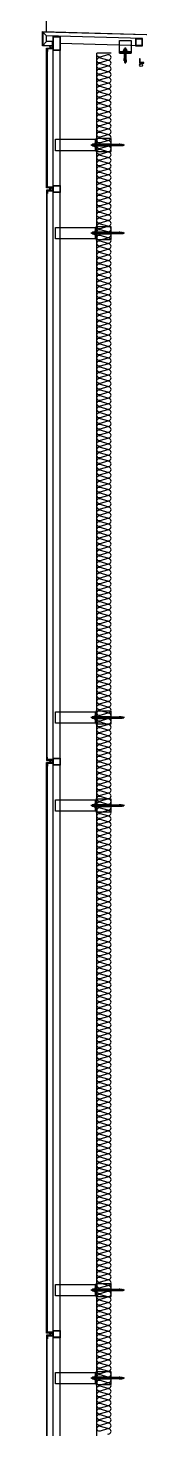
# Model space of a CAD drawing. Header units: millimetres. Extents: x 19868 to 801382, y -4805 to 85279.
# Drawn here: x 748008 to 748688, y 66516 to 76304 of the extents above; entities that cross this region are included whole.
import ezdxf

# ---------------------------------------------------------------- set-up
doc = ezdxf.new("R2010")
doc.units = ezdxf.units.MM
doc.header["$LTSCALE"] = 250
for name, color, linetype in [('A-ELE-8', 8, 'Continuous'), ('A-ETC-8', 8, 'Continuous'), ('A-FIN', 6, 'Continuous'), ('A-FIN-9', 7, 'Continuous'), ('ISL', 251, 'Continuous')]:
    doc.layers.add(name, color=color, linetype=linetype)

# ---------------------------------------------------------------- blocks, each defined once
blk = doc.blocks.new('A$C632c858f')
at = {"layer": 'A-ETC-8'}
blk.add_arc((-2.8, 0), 24, 341.82483, 18.17517, dxfattribs=at)
blk.add_ellipse((34, 0), major_axis=(7.59, 0), ratio=0.987937, dxfattribs=at)
blk = doc.blocks.new('A$Cae507117')
at = {"layer": 'A-ETC-8'}
for points in [[(-50, 0), (-50, -50), (0, -50), (0, 0)], [(-46.8, -3.2), (-46.8, -46.8), (-3.2, -46.8), (-3.2, -3.2)]]:
    blk.add_lwpolyline(points, close=True, dxfattribs=at)
blk = doc.blocks.new('너트 M12')
for p, q in [((-9, 0), (9, 0)), ((-9.5, -9), (-9.5, -0.5)), ((9, -9.5), (-9, -9.5)), ((0, -8.3), (0, -1.2)), ((9.5, -0.5), (9.5, -9))]:
    blk.add_line(p, q)
for centre, start, end in [((-9, -0.5), 90, 180), ((-9, -9), 180, 270), ((9, -0.5), 0, 90), ((9, -9), 270, 0)]:
    blk.add_arc(centre, 0.5, start, end)
at = {"extrusion": (0, 0, -1)}
for centre, major_axis, ratio, start_param, end_param in [((-4.8, -0.9), (-4.75, 0.31), 0.185359, -0.024388, 3.141593), ((4.8, -0.9), (4.75, 0.31), 0.185108, 3.141593, 6.30754), ((-4.8, -8.6), (4.75, 0.31), 0.187111, 0, 3.166211), ((4.8, -8.6), (-4.75, 0.31), 0.185991, 3.117121, 6.283185)]:
    blk.add_ellipse(centre, major_axis=major_axis, ratio=ratio, start_param=start_param, end_param=end_param, dxfattribs=at)
blk = doc.blocks.new('A$C5ebcaad0')
at = {"layer": 'A-ETC-8'}
for p, q in [((-449, -225), (-214, -225)), ((-439, -220.5), (-439, -229.5)), ((-437, -219), (-437.5, -219)), ((-437.5, -231), (-437, -231)), ((-426, -220.5), (-437, -219)), ((-437, -231), (-426, -229.5)), ((-431.6, -219.7), (-431.6, -221.5)), ((-431.6, -228.5), (-431.6, -230.2)), ((-431.1, -222.3), (-429.3, -223.5)), ((-431.1, -227.7), (-429.3, -226.5)), ((-415.6, -218.7), (-430.6, -218.7)), ((-430.6, -231.2), (-415.6, -231.2)), ((-421.1, -224), (-427.7, -224)), ((-421.1, -226), (-427.7, -226)), ((-426, -220.5), (-412, -220.5)), ((-426, -229.5), (-412, -229.5)), ((-420.6, -223.5), (-420.6, -223)), ((-420.6, -227), (-420.6, -226.5)), ((-416.6, -227), (-416.6, -223)), ((-415.6, -218.7), (-412.6, -218.7)), ((-415.6, -231.2), (-412.6, -231.2)), ((-412.6, -218.7), (-412.6, -231.2)), ((-412, -231), (-412, -219)), ((-409, -219), (-412, -219)), ((-412, -231), (-409, -231)), ((-409, -231), (-409, -219)), ((-355, -219), (-409, -219)), ((-409, -231), (-355, -231)), ((-355, -219), (-245.5, -219)), ((-245.5, -231), (-355, -231)), ((-234.2, -229.5), (-224, -229.5)), ((-234, -219), (-225.5, -219)), ((-234, -220.5), (-224, -220.5)), ((-234, -231), (-225.5, -231)), ((-225.5, -231), (-225.5, -219)), ((-224, -220.5), (-225.5, -219)), ((-224, -229.5), (-225.5, -231)), ((-224, -229.5), (-224, -220.5))]:
    blk.add_line(p, q, dxfattribs=at)
for points in [[(-255, -180.5), (-255, -269.5), (-355, -269.5), (-355, -180.5)], [(33.5, -185), (-251.5, -185), (-251.5, -265), (33.5, -265)], [(-251.5, -265), (-245.5, -265), (-245.5, -185), (-251.5, -185)], [(-245.5, -210), (-245.5, -240), (-243.5, -240), (-243.5, -210)]]:
    blk.add_lwpolyline(points, close=True, dxfattribs=at)
blk.add_lwpolyline([(-251.5, -177.5), (-251.5, -272.5, -0.414214), (-252.5, -273.5), (-255, -273.5), (-255, -176.5), (-252.5, -176.5, -0.414214)], format="xyb", close=True, dxfattribs=at)
for centre, radius, start, end in [((-437.5, -220.5), 1.5, 90, 180), ((-437.5, -229.5), 1.5, 180, 270), ((-430.6, -219.7), 1, 90, 180), ((-430.6, -221.5), 1, 180, 236.30993), ((-430.6, -228.5), 1, 123.69007, 180), ((-430.6, -230.2), 1, 180, 270), ((-427.7, -221), 3, 236.30993, 270), ((-427.7, -229), 3, 90, 123.69007), ((-421.1, -223.5), 0.5, 270, 0), ((-421.1, -226.5), 0.5, 0, 90), ((-418.6, -223), 2, 90, 180), ((-418.6, -227), 2, 180, 270), ((-418.6, -223), 2, 0, 90), ((-418.6, -227), 2, 270, 0)]:
    blk.add_arc(centre, radius, start, end, dxfattribs=at)
at = {"layer": 'A-ETC-8', "xscale": -1, "rotation": 90}
blk.add_blockref('너트 M12', (-243.5, -225), dxfattribs=at)
blk = doc.blocks.new('A$Cb620ea58')
at = {"layer": 'A-ELE-8'}
blk.add_line((-1594.3, -2290, 0), (-1594.2, 2660, 0), dxfattribs=at)
blk = doc.blocks.new('M12-STUD ANCHOR')
at = {"layer": 'A-ETC-8'}
for p, q in [((17.8, 33.7), (17.8, 40.7)), ((28.2, 30.2), (18, 31.2)), ((18, 28.2), (18, 31.2)), ((18, 31.2), (29.2, 31.2)), ((28.2, 27.2), (18, 28.2)), ((28.7, 42.2), (19.2, 42.2)), ((28.7, 32.2), (19.2, 32.2)), ((22.7, 48), (23.9, 49.2)), ((34.7, 48), (22.7, 48)), ((22.7, -20.8), (22.7, 48)), ((23.3, 33.7), (23.3, 40.7)), ((33.5, 49.2), (23.9, 49.2)), ((23.9, -20.8), (23.9, 49.2)), ((28.2, 27.2), (28.2, 30.2)), ((39.5, 28.2), (28.2, 28.2)), ((28.7, 54.2), (28.7, -55.8)), ((28.7, 42.2), (38.2, 42.2)), ((28.7, 32.2), (38.2, 32.2)), ((29.2, 29.2), (29.2, 32.2)), ((39.5, 31.2), (29.2, 32.2)), ((39.5, 28.2), (29.2, 29.2)), ((33.5, 49.2), (34.7, 48)), ((33.5, -20.8), (33.5, 49.2)), ((34.2, 33.7), (34.2, 40.7)), ((34.7, -20.8), (34.7, 48)), ((39.5, 28.2), (39.5, 31.2)), ((39.7, 33.7), (39.7, 40.7)), ((20.5, -38.8), (21.7, -20.8)), ((28.7, -38.8), (20.5, -38.8)), ((21.7, -20.8), (24.3, -20.8)), ((22.7, -18.4), (34.7, -18.4)), ((22.7, -38.8), (22.7, -48.4)), ((22.7, -41.2), (34.7, -41.2)), ((22.7, -42.4), (34.7, -42.4)), ((22.7, -48.4), (28.7, -48.4)), ((28.7, -50.8), (22.7, -48.4)), ((28.7, -20.8), (24.8, -20.8)), ((25.8, -32.3), (32, -26.1)), ((26.2, -32.6), (32.3, -26.5)), ((31.1, -35.9), (27.5, -35.9)), ((31.1, -36.4), (27.5, -36.4)), ((35.7, -20.8), (28.7, -20.8)), ((31.1, -38.8), (28.7, -38.8)), ((28.7, -50.8), (34.7, -48.4)), ((34.7, -48.4), (28.7, -48.4)), ((32.3, -38.8), (36.9, -38.8)), ((34.7, -38.8), (34.7, -48.4)), ((36.9, -38.8), (35.7, -20.8))]:
    blk.add_line(p, q, dxfattribs=at)
for centre, radius, start, end in [((19.2, 40.7), 1.47, 90, 180), ((19.2, 33.7), 1.47, 180, 270), ((21.8, 40.7), 1.47, 360, 90), ((21.8, 33.7), 1.47, 270, 360), ((24.7, 40.7), 1.47, 90, 180), ((24.7, 33.7), 1.47, 180, 270), ((32.8, 40.7), 1.47, 360, 90), ((32.8, 33.7), 1.47, 270, 360), ((35.7, 40.7), 1.47, 90, 180), ((35.7, 33.7), 1.47, 180, 270), ((38.2, 40.7), 1.47, 360, 90), ((38.2, 33.7), 1.47, 270, 360), ((27.7, -21.9), 3.6, 161.96222, 315), ((27.7, -21.9), 3.12, 159.06665, 315), ((27.5, -34), 2.4, 135, 270), ((27.5, -34), 1.92, 135, 270), ((31.1, -25.3), 1.68, 315, 135), ((31.1, -25.3), 1.2, 315, 135), ((31.1, -37.6), 1.68, 314.41531, 90), ((31.1, -37.6), 1.2, 270, 90)]:
    blk.add_arc(centre, radius, start, end, dxfattribs=at)
blk = doc.blocks.new('A$C7453124a')
at = {"layer": 'A-ETC-8'}
for points in [[(-40, 88.4), (40, 88.4), (40, 0), (-40, 0)], [(-40, 8), (-40, 0), (40, 0), (40, 8)], [(-20, 8), (20, 8), (20, 12), (-20, 12)]]:
    blk.add_lwpolyline(points, close=True, dxfattribs=at)
blk.add_blockref('M12-STUD ANCHOR', (-28.7, -16.2), dxfattribs=at)
blk = doc.blocks.new('A$C74a2a393')
at = {"layer": 'A-ETC-8'}
for points in [[(-50, -100), (-50, 0), (0, 0), (0, -100)], [(-46.8, -96.8), (-46.8, -3.2), (-3.2, -3.2), (-3.2, -96.8)]]:
    blk.add_lwpolyline(points, close=True, dxfattribs=at)
blk = doc.blocks.new('A$Cfc30cc22')
at = {"layer": 'A-ETC-8'}
for p, q in [((-650, 120.1), (-677, 147)), ((20, 100.9), (-650, 120.1)), ((-650, 80), (-650, 120.1)), ((-677, 53), (-650, 80)), ((-608, 80), (-650, 80)), ((-608, 53), (-608, 80)), ((18.5, 50.9), (-555, 67.8))]:
    blk.add_line(p, q, dxfattribs=at)
blk.add_lwpolyline([(-642, 31), (-607, 31), (-607, 42), (-605, 42), (-605, 29), (-640.3, 29, -0.226541), (-644, 25.3), (-644, 10.6), (-646, 10.6), (-646, 27, 0.414214)], format="xyb", close=True, dxfattribs=at)
blk.add_lwpolyline([(0, -70), (30, -70), (30, -67), (3, -67), (3, -40), (0, -40)], close=True, dxfattribs=at)
blk.add_ellipse((10, -83.5), major_axis=(0, 10), ratio=0.999542, dxfattribs=at)
at = {"layer": 'A-FIN-9'}
for p, q in [((-680, 50), (-680, 150)), ((-680, 150), (50, 130)), ((47, 127), (-677, 147)), ((-677, 147), (-677, 53)), ((-608, 50), (-680, 50)), ((-677, 53), (-605, 53)), ((-608, 43), (-608, 50)), ((-605, 43), (-608, 43)), ((-605, 53), (-605, 43))]:
    blk.add_line(p, q, dxfattribs=at)
at = {"layer": 'A-ETC-8'}
for name, p in [('A$C74a2a393', (-555, 117.8)), ('A$Cae507117', (20, 100.9)), ('A$C7453124a', (-100, 0))]:
    blk.add_blockref(name, p, dxfattribs=at)
at = {"layer": 'A-ETC-8', "xscale": -1, "rotation": 180}
blk.add_blockref('A$C632c858f', (-650, 42.5), dxfattribs=at)

msp = doc.modelspace()

# ---------------------------------------------------------------- linework, layer by layer
at = {"layer": 'A-ETC-8'}
for p, q in [((748083.2, 51538.9, 0), (748083.2, 76146.7)), ((748133.2, 51538.9, 0), (748133.2, 76146.7))]:
    msp.add_line(p, q, dxfattribs=at)
for points in [[(748046.2, 75190.4), (748081.2, 75190.4), (748081.2, 75179.4), (748083.2, 75179.4), (748083.2, 75192.4), (748047.9, 75192.4, 0.226541), (748044.2, 75196.1), (748044.2, 75210.8), (748042.2, 75210.8), (748042.2, 75194.4, -0.414214)], [(748046.2, 75190.4), (748081.2, 75190.4), (748081.2, 75179.4), (748083.2, 75179.4), (748083.2, 75192.4), (748047.9, 75192.4, 0.226541), (748044.2, 75196.1), (748044.2, 75210.8), (748042.2, 75210.8), (748042.2, 75194.4, -0.414214)], [(748046.2, 75167.4), (748081.2, 75167.4), (748081.2, 75178.4), (748083.2, 75178.4), (748083.2, 75165.4), (748047.9, 75165.4, -0.226541), (748044.2, 75161.8), (748044.2, 75147.1), (748042.2, 75147.1), (748042.2, 75163.4, 0.414214)], [(748046.2, 75167.4), (748081.2, 75167.4), (748081.2, 75178.4), (748083.2, 75178.4), (748083.2, 75165.4), (748047.9, 75165.4, -0.226541), (748044.2, 75161.8), (748044.2, 75147.1), (748042.2, 75147.1), (748042.2, 75163.4, 0.414214)], [(748046.2, 71190.4), (748081.2, 71190.4), (748081.2, 71179.4), (748083.2, 71179.4), (748083.2, 71192.4), (748047.9, 71192.4, 0.226541), (748044.2, 71196.1), (748044.2, 71210.8), (748042.2, 71210.8), (748042.2, 71194.4, -0.414214)], [(748046.2, 71167.4), (748081.2, 71167.4), (748081.2, 71178.4), (748083.2, 71178.4), (748083.2, 71165.4), (748047.9, 71165.4, -0.226541), (748044.2, 71161.8), (748044.2, 71147.1), (748042.2, 71147.1), (748042.2, 71163.4, 0.414214)], [(748046.2, 67190.4), (748081.2, 67190.4), (748081.2, 67179.4), (748083.2, 67179.4), (748083.2, 67192.4), (748047.9, 67192.4, 0.226541), (748044.2, 67196.1), (748044.2, 67210.8), (748042.2, 67210.8), (748042.2, 67194.4, -0.414214)], [(748046.2, 67167.4), (748081.2, 67167.4), (748081.2, 67178.4), (748083.2, 67178.4), (748083.2, 67165.4), (748047.9, 67165.4, -0.226541), (748044.2, 67161.8), (748044.2, 67147.1), (748042.2, 67147.1), (748042.2, 67163.4, 0.414214)]]:
    msp.add_lwpolyline(points, format="xyb", close=True, dxfattribs=at)
at = {"layer": 'A-FIN'}
for points in [[(748079.2, 75190.4), (748079.2, 75186.4), (748038.2, 75186.4), (748038.2, 76163.6), (748081.2, 76163.6), (748081.2, 76159.6), (748042.2, 76159.6), (748042.2, 75190.4), (748079.2, 75190.4)], [(748079.2, 75167.4), (748079.2, 75171.4), (748038.2, 75171.4), (748038.2, 71186.4), (748079.2, 71186.4), (748079.2, 71190.4), (748042.2, 71190.4), (748042.2, 75167.4), (748079.2, 75167.4)], [(748079.2, 67190.4), (748079.2, 67186.4), (748038.2, 67186.4), (748038.2, 71171.4), (748079.2, 71171.4), (748079.2, 71167.4), (748042.2, 71167.4), (748042.2, 67190.4), (748079.2, 67190.4)], [(748079.2, 67167.4), (748079.2, 67171.4), (748038.2, 67171.4), (748038.2, 63686.4), (748079.2, 63686.4), (748079.2, 63690.4), (748042.2, 63690.4), (748042.2, 67167.4), (748079.2, 67167.4)]]:
    msp.add_lwpolyline(points, close=True, dxfattribs=at)
at = {"layer": 'ISL'}
for p in [(748488.2, 76128.9), (748388.2, 51518.9, 0)]:
    msp.add_line(p, (748388.2, 76128.9), dxfattribs=at)
at = {"layer": 'ISL', "elevation": 0}
msp.add_lwpolyline([(748464, 66481.3, 1.372593), (748464, 66516.6), (748412.4, 66501.3, -0.509267), (748388.2, 66519, -0.509267), (748412.4, 66536.6), (748464, 66521.3, 1.372593), (748464, 66556.6), (748412.4, 66541.3, -0.509267), (748388.2, 66559, -0.509267), (748412.4, 66576.6), (748464, 66561.3, 1.372593), (748464, 66596.6), (748412.4, 66581.3, -0.509267), (748388.2, 66599, -0.509267), (748412.4, 66616.6), (748464, 66601.3, 1.372593), (748464, 66636.6), (748412.4, 66621.3, -0.509267), (748388.2, 66639, -0.509267), (748412.4, 66656.6), (748464, 66641.3, 1.372593), (748464, 66676.6), (748412.4, 66661.3, -0.509267), (748388.2, 66679, -0.509267), (748412.4, 66696.6), (748464, 66681.3, 1.372593), (748464, 66716.6), (748412.4, 66701.3, -0.509267), (748388.2, 66719, -0.509267), (748412.4, 66736.6), (748464, 66721.3, 1.372593), (748464, 66756.6), (748412.4, 66741.3, -0.509267), (748388.2, 66759, -0.509267), (748412.4, 66776.6), (748464, 66761.3, 1.372593), (748464, 66796.6), (748412.4, 66781.3, -0.509267), (748388.2, 66799, -0.509267), (748412.4, 66816.6), (748464, 66801.3, 1.372593), (748464, 66836.6), (748412.4, 66821.3, -0.509267), (748388.2, 66839, -0.509267), (748412.4, 66856.6), (748464, 66841.3, 1.372593), (748464, 66876.6), (748412.4, 66861.3, -0.509267), (748388.2, 66879, -0.509267), (748412.4, 66896.6), (748464, 66881.3, 1.372593), (748464, 66916.6), (748412.4, 66901.3, -0.509267), (748388.2, 66919, -0.509267), (748412.4, 66936.6), (748464, 66921.3, 1.372593), (748464, 66956.6), (748412.4, 66941.3, -0.509267), (748388.2, 66959, -0.509267), (748412.4, 66976.6), (748464, 66961.3, 1.372593), (748464, 66996.6), (748412.4, 66981.3, -0.509267), (748388.2, 66999, -0.509267), (748412.4, 67016.6), (748464, 67001.3, 1.372593), (748464, 67036.6), (748412.4, 67021.3, -0.509267), (748388.2, 67039, -0.509267), (748412.4, 67056.6), (748464, 67041.3, 1.372593), (748464, 67076.6), (748412.4, 67061.3, -0.509267), (748388.2, 67079, -0.509267), (748412.4, 67096.6), (748464, 67081.3, 1.372593), (748464, 67116.6), (748412.4, 67101.3, -0.509267), (748388.2, 67119, -0.509267), (748412.4, 67136.6), (748464, 67121.3, 1.372593), (748464, 67156.6), (748412.4, 67141.3, -0.509267), (748388.2, 67159, -0.509267), (748412.4, 67176.6), (748464, 67161.3, 1.372593), (748464, 67196.6), (748412.4, 67181.3, -0.509267), (748388.2, 67199, -0.509267), (748412.4, 67216.6), (748464, 67201.3, 1.372593), (748464, 67236.6), (748412.4, 67221.3, -0.509267), (748388.2, 67239, -0.509267), (748412.4, 67256.6), (748464, 67241.3, 1.372593), (748464, 67276.6), (748412.4, 67261.3, -0.509267), (748388.2, 67279, -0.509267), (748412.4, 67296.6), (748464, 67281.3, 1.372593), (748464, 67316.6), (748412.4, 67301.3, -0.509267), (748388.2, 67319, -0.509267), (748412.4, 67336.6), (748464, 67321.3, 1.372593), (748464, 67356.6), (748412.4, 67341.3, -0.509267), (748388.2, 67359, -0.509267), (748412.4, 67376.6), (748464, 67361.3, 1.372593), (748464, 67396.6), (748412.4, 67381.3, -0.509267), (748388.2, 67399, -0.509267), (748412.4, 67416.6), (748464, 67401.3, 1.372593), (748464, 67436.6), (748412.4, 67421.3, -0.509267), (748388.2, 67439, -0.509267), (748412.4, 67456.6), (748464, 67441.3, 1.372593), (748464, 67476.6), (748412.4, 67461.3, -0.509267), (748388.2, 67479, -0.509267), (748412.4, 67496.6), (748464, 67481.3, 1.372593), (748464, 67516.6), (748412.4, 67501.3, -0.509267), (748388.2, 67519, -0.509267), (748412.4, 67536.6), (748464, 67521.3, 1.372593), (748464, 67556.6), (748412.4, 67541.3, -0.509267), (748388.2, 67559, -0.509267), (748412.4, 67576.6), (748464, 67561.3, 1.372593), (748464, 67596.6), (748412.4, 67581.3, -0.509267), (748388.2, 67599, -0.509267), (748412.4, 67616.6), (748464, 67601.3, 1.372593), (748464, 67636.6), (748412.4, 67621.3, -0.509267), (748388.2, 67639, -0.509267), (748412.4, 67656.6), (748464, 67641.3, 1.372593), (748464, 67676.6), (748412.4, 67661.3, -0.509267), (748388.2, 67679, -0.509267), (748412.4, 67696.6), (748464, 67681.3, 1.372593), (748464, 67716.6), (748412.4, 67701.3, -0.509267), (748388.2, 67719, -0.509267), (748412.4, 67736.6), (748464, 67721.3, 1.372593), (748464, 67756.6), (748412.4, 67741.3, -0.509267), (748388.2, 67759, -0.509267), (748412.4, 67776.6), (748464, 67761.3, 1.372593), (748464, 67796.6), (748412.4, 67781.3, -0.509267), (748388.2, 67799, -0.509267), (748412.4, 67816.6), (748464, 67801.3, 1.372593), (748464, 67836.6), (748412.4, 67821.3, -0.509267), (748388.2, 67839, -0.509267), (748412.4, 67856.6), (748464, 67841.3, 1.372593), (748464, 67876.6), (748412.4, 67861.3, -0.509267), (748388.2, 67879, -0.509267), (748412.4, 67896.6), (748464, 67881.3, 1.372593), (748464, 67916.6), (748412.4, 67901.3, -0.509267), (748388.2, 67919, -0.509267), (748412.4, 67936.6), (748464, 67921.3, 1.372593), (748464, 67956.6), (748412.4, 67941.3, -0.509267), (748388.2, 67959, -0.509267), (748412.4, 67976.6), (748464, 67961.3, 1.372593), (748464, 67996.6), (748412.4, 67981.3, -0.509267), (748388.2, 67999, -0.509267), (748412.4, 68016.6), (748464, 68001.3, 1.372593), (748464, 68036.6), (748412.4, 68021.3, -0.509267), (748388.2, 68039, -0.509267), (748412.4, 68056.6), (748464, 68041.3, 1.372593), (748464, 68076.6), (748412.4, 68061.3, -0.509267), (748388.2, 68079, -0.509267), (748412.4, 68096.6), (748464, 68081.3, 1.372593), (748464, 68116.6), (748412.4, 68101.3, -0.509267), (748388.2, 68119, -0.509267), (748412.4, 68136.6), (748464, 68121.3, 1.372593), (748464, 68156.6), (748412.4, 68141.3, -0.509267), (748388.2, 68159, -0.509267), (748412.4, 68176.6), (748464, 68161.3, 1.372593), (748464, 68196.6), (748412.4, 68181.3, -0.509267), (748388.2, 68199, -0.509267), (748412.4, 68216.6), (748464, 68201.3, 1.372593), (748464, 68236.6), (748412.4, 68221.3, -0.509267), (748388.2, 68239, -0.509267), (748412.4, 68256.6), (748464, 68241.3, 1.372593), (748464, 68276.6), (748412.4, 68261.3, -0.509267), (748388.2, 68279, -0.509267), (748412.4, 68296.6), (748464, 68281.3, 1.372593), (748464, 68316.6), (748412.4, 68301.3, -0.509267), (748388.2, 68319, -0.509267), (748412.4, 68336.6), (748464, 68321.3, 1.372593), (748464, 68356.6), (748412.4, 68341.3, -0.509267), (748388.2, 68359, -0.509267), (748412.4, 68376.6), (748464, 68361.3, 1.372593), (748464, 68396.6), (748412.4, 68381.3, -0.509267), (748388.2, 68399, -0.509267), (748412.4, 68416.6), (748464, 68401.3, 1.372593), (748464, 68436.6), (748412.4, 68421.3, -0.509267), (748388.2, 68439, -0.509267), (748412.4, 68456.6), (748464, 68441.3, 1.372593), (748464, 68476.6), (748412.4, 68461.3, -0.509267), (748388.2, 68479, -0.509267), (748412.4, 68496.6), (748464, 68481.3, 1.372593), (748464, 68516.6), (748412.4, 68501.3, -0.509267), (748388.2, 68519, -0.509267), (748412.4, 68536.6), (748464, 68521.3, 1.372593), (748464, 68556.6), (748412.4, 68541.3, -0.509267), (748388.2, 68559, -0.509267), (748412.4, 68576.6), (748464, 68561.3, 1.372593), (748464, 68596.6), (748412.4, 68581.3, -0.509267), (748388.2, 68599, -0.509267), (748412.4, 68616.6), (748464, 68601.3, 1.372593), (748464, 68636.6), (748412.4, 68621.3, -0.509267), (748388.2, 68639, -0.509267), (748412.4, 68656.6), (748464, 68641.3, 1.372593), (748464, 68676.6), (748412.4, 68661.3, -0.509267), (748388.2, 68679, -0.509267), (748412.4, 68696.6), (748464, 68681.3, 1.372593), (748464, 68716.6), (748412.4, 68701.3, -0.509267), (748388.2, 68719, -0.509267), (748412.4, 68736.6), (748464, 68721.3, 1.372593), (748464, 68756.6), (748412.4, 68741.3, -0.509267), (748388.2, 68759, -0.509267), (748412.4, 68776.6), (748464, 68761.3, 1.372593), (748464, 68796.6), (748412.4, 68781.3, -0.509267), (748388.2, 68799, -0.509267), (748412.4, 68816.6), (748464, 68801.3, 1.372593), (748464, 68836.6), (748412.4, 68821.3, -0.509267), (748388.2, 68839, -0.509267), (748412.4, 68856.6), (748464, 68841.3, 1.372593), (748464, 68876.6), (748412.4, 68861.3, -0.509267), (748388.2, 68879, -0.509267), (748412.4, 68896.6), (748464, 68881.3, 1.372593), (748464, 68916.6), (748412.4, 68901.3, -0.509267), (748388.2, 68919, -0.509267), (748412.4, 68936.6), (748464, 68921.3, 1.372593), (748464, 68956.6), (748412.4, 68941.3, -0.509267), (748388.2, 68959, -0.509267), (748412.4, 68976.6), (748464, 68961.3, 1.372593), (748464, 68996.6), (748412.4, 68981.3, -0.509267), (748388.2, 68999, -0.509267), (748412.4, 69016.6), (748464, 69001.3, 1.372593), (748464, 69036.6), (748412.4, 69021.3, -0.509267), (748388.2, 69039, -0.509267), (748412.4, 69056.6), (748464, 69041.3, 1.372593), (748464, 69076.6), (748412.4, 69061.3, -0.509267), (748388.2, 69079, -0.509267), (748412.4, 69096.6), (748464, 69081.3, 1.372593), (748464, 69116.6), (748412.4, 69101.3, -0.509267), (748388.2, 69119, -0.509267), (748412.4, 69136.6), (748464, 69121.3, 1.372593), (748464, 69156.6), (748412.4, 69141.3, -0.509267), (748388.2, 69159, -0.509267), (748412.4, 69176.6), (748464, 69161.3, 1.372593), (748464, 69196.6), (748412.4, 69181.3, -0.509267), (748388.2, 69199, -0.509267), (748412.4, 69216.6), (748464, 69201.3, 1.372593), (748464, 69236.6), (748412.4, 69221.3, -0.509267), (748388.2, 69239, -0.509267), (748412.4, 69256.6), (748464, 69241.3, 1.372593), (748464, 69276.6), (748412.4, 69261.3, -0.509267), (748388.2, 69279, -0.509267), (748412.4, 69296.6), (748464, 69281.3, 1.372593), (748464, 69316.6), (748412.4, 69301.3, -0.509267), (748388.2, 69319, -0.509267), (748412.4, 69336.6), (748464, 69321.3, 1.372593), (748464, 69356.6), (748412.4, 69341.3, -0.509267), (748388.2, 69359, -0.509267), (748412.4, 69376.6), (748464, 69361.3, 1.372593), (748464, 69396.6), (748412.4, 69381.3, -0.509267), (748388.2, 69399, -0.509267), (748412.4, 69416.6), (748464, 69401.3, 1.372593), (748464, 69436.6), (748412.4, 69421.3, -0.509267), (748388.2, 69439, -0.509267), (748412.4, 69456.6), (748464, 69441.3, 1.372593), (748464, 69476.6), (748412.4, 69461.3, -0.509267), (748388.2, 69479, -0.509267), (748412.4, 69496.6), (748464, 69481.3, 1.372593), (748464, 69516.6), (748412.4, 69501.3, -0.509267), (748388.2, 69519, -0.509267), (748412.4, 69536.6), (748464, 69521.3, 1.372593), (748464, 69556.6), (748412.4, 69541.3, -0.509267), (748388.2, 69559, -0.509267), (748412.4, 69576.6), (748464, 69561.3, 1.372593), (748464, 69596.6), (748412.4, 69581.3, -0.509267), (748388.2, 69599, -0.509267), (748412.4, 69616.6), (748464, 69601.3, 1.372593), (748464, 69636.6), (748412.4, 69621.3, -0.509267), (748388.2, 69639, -0.509267), (748412.4, 69656.6), (748464, 69641.3, 1.372593), (748464, 69676.6), (748412.4, 69661.3, -0.509267), (748388.2, 69679, -0.509267), (748412.4, 69696.6), (748464, 69681.3, 1.372593), (748464, 69716.6), (748412.4, 69701.3, -0.509267), (748388.2, 69719, -0.509267), (748412.4, 69736.6), (748464, 69721.3, 1.372593), (748464, 69756.6), (748412.4, 69741.3, -0.509267), (748388.2, 69759, -0.509267), (748412.4, 69776.6), (748464, 69761.3, 1.372593), (748464, 69796.6), (748412.4, 69781.3, -0.509267), (748388.2, 69799, -0.509267), (748412.4, 69816.6), (748464, 69801.3, 1.372593), (748464, 69836.6), (748412.4, 69821.3, -0.509267), (748388.2, 69839, -0.509267), (748412.4, 69856.6), (748464, 69841.3, 1.372593), (748464, 69876.6), (748412.4, 69861.3, -0.509267), (748388.2, 69879, -0.509267), (748412.4, 69896.6), (748464, 69881.3, 1.372593), (748464, 69916.6), (748412.4, 69901.3, -0.509267), (748388.2, 69919, -0.509267), (748412.4, 69936.6), (748464, 69921.3, 1.372593), (748464, 69956.6), (748412.4, 69941.3, -0.509267), (748388.2, 69959, -0.509267), (748412.4, 69976.6), (748464, 69961.3, 1.372593), (748464, 69996.6), (748412.4, 69981.3, -0.509267), (748388.2, 69999, -0.509267), (748412.4, 70016.6), (748464, 70001.3, 1.372593), (748464, 70036.6), (748412.4, 70021.3, -0.509267), (748388.2, 70039, -0.509267), (748412.4, 70056.6), (748464, 70041.3, 1.372593), (748464, 70076.6), (748412.4, 70061.3, -0.509267), (748388.2, 70079, -0.509267), (748412.4, 70096.6), (748464, 70081.3, 1.372593), (748464, 70116.6), (748412.4, 70101.3, -0.509267), (748388.2, 70119, -0.509267), (748412.4, 70136.6), (748464, 70121.3, 1.372593), (748464, 70156.6), (748412.4, 70141.3, -0.509267), (748388.2, 70159, -0.509267), (748412.4, 70176.6), (748464, 70161.3, 1.372593), (748464, 70196.6), (748412.4, 70181.3, -0.509267), (748388.2, 70199, -0.509267), (748412.4, 70216.6), (748464, 70201.3, 1.372593), (748464, 70236.6), (748412.4, 70221.3, -0.509267), (748388.2, 70239, -0.509267), (748412.4, 70256.6), (748464, 70241.3, 1.372593), (748464, 70276.6), (748412.4, 70261.3, -0.509267), (748388.2, 70279, -0.509267), (748412.4, 70296.6), (748464, 70281.3, 1.372593), (748464, 70316.6), (748412.4, 70301.3, -0.509267), (748388.2, 70319, -0.509267), (748412.4, 70336.6), (748464, 70321.3, 1.372593), (748464, 70356.6), (748412.4, 70341.3, -0.509267), (748388.2, 70359, -0.509267), (748412.4, 70376.6), (748464, 70361.3, 1.372593), (748464, 70396.6), (748412.4, 70381.3, -0.509267), (748388.2, 70399, -0.509267), (748412.4, 70416.6), (748464, 70401.3, 1.372593), (748464, 70436.6), (748412.4, 70421.3, -0.509267), (748388.2, 70439, -0.509267), (748412.4, 70456.6), (748464, 70441.3, 1.372593), (748464, 70476.6), (748412.4, 70461.3, -0.509267), (748388.2, 70479, -0.509267), (748412.4, 70496.6), (748464, 70481.3, 1.372593), (748464, 70516.6), (748412.4, 70501.3, -0.509267), (748388.2, 70519, -0.509267), (748412.4, 70536.6), (748464, 70521.3, 1.372593), (748464, 70556.6), (748412.4, 70541.3, -0.509267), (748388.2, 70559, -0.509267), (748412.4, 70576.6), (748464, 70561.3, 1.372593), (748464, 70596.6), (748412.4, 70581.3, -0.509267), (748388.2, 70599, -0.509267), (748412.4, 70616.6), (748464, 70601.3, 1.372593), (748464, 70636.6), (748412.4, 70621.3, -0.509267), (748388.2, 70639, -0.509267), (748412.4, 70656.6), (748464, 70641.3, 1.372593), (748464, 70676.6), (748412.4, 70661.3, -0.509267), (748388.2, 70679, -0.509267), (748412.4, 70696.6), (748464, 70681.3, 1.372593), (748464, 70716.6), (748412.4, 70701.3, -0.509267), (748388.2, 70719, -0.509267), (748412.4, 70736.6), (748464, 70721.3, 1.372593), (748464, 70756.6), (748412.4, 70741.3, -0.509267), (748388.2, 70759, -0.509267), (748412.4, 70776.6), (748464, 70761.3, 1.372593), (748464, 70796.6), (748412.4, 70781.3, -0.509267), (748388.2, 70799, -0.509267), (748412.4, 70816.6), (748464, 70801.3, 1.372593), (748464, 70836.6), (748412.4, 70821.3, -0.509267), (748388.2, 70839, -0.509267), (748412.4, 70856.6), (748464, 70841.3, 1.372593), (748464, 70876.6), (748412.4, 70861.3, -0.509267), (748388.2, 70879, -0.509267), (748412.4, 70896.6), (748464, 70881.3, 1.372593), (748464, 70916.6), (748412.4, 70901.3, -0.509267), (748388.2, 70919, -0.509267), (748412.4, 70936.6), (748464, 70921.3, 1.372593), (748464, 70956.6), (748412.4, 70941.3, -0.509267), (748388.2, 70959, -0.509267), (748412.4, 70976.6), (748464, 70961.3, 1.372593), (748464, 70996.6), (748412.4, 70981.3, -0.509267), (748388.2, 70999, -0.509267), (748412.4, 71016.6), (748464, 71001.3, 1.372593), (748464, 71036.6), (748412.4, 71021.3, -0.509267), (748388.2, 71039, -0.509267), (748412.4, 71056.6), (748464, 71041.3, 1.372593), (748464, 71076.6), (748412.4, 71061.3, -0.509267), (748388.2, 71079, -0.509267), (748412.4, 71096.6), (748464, 71081.3, 1.372593), (748464, 71116.6), (748412.4, 71101.3, -0.509267), (748388.2, 71119, -0.509267), (748412.4, 71136.6), (748464, 71121.3, 1.372593), (748464, 71156.6), (748412.4, 71141.3, -0.509267), (748388.2, 71159, -0.509267), (748412.4, 71176.6), (748464, 71161.3, 1.372593), (748464, 71196.6), (748412.4, 71181.3, -0.509267), (748388.2, 71199, -0.509267), (748412.4, 71216.6), (748464, 71201.3, 1.372593), (748464, 71236.6), (748412.4, 71221.3, -0.509267), (748388.2, 71239, -0.509267), (748412.4, 71256.6), (748464, 71241.3, 1.372593), (748464, 71276.6), (748412.4, 71261.3, -0.509267), (748388.2, 71279, -0.509267), (748412.4, 71296.6), (748464, 71281.3, 1.372593), (748464, 71316.6), (748412.4, 71301.3, -0.509267), (748388.2, 71319, -0.509267), (748412.4, 71336.6), (748464, 71321.3, 1.372593), (748464, 71356.6), (748412.4, 71341.3, -0.509267), (748388.2, 71359, -0.509267), (748412.4, 71376.6), (748464, 71361.3, 1.372593), (748464, 71396.6), (748412.4, 71381.3, -0.509267), (748388.2, 71399, -0.509267), (748412.4, 71416.6), (748464, 71401.3, 1.372593), (748464, 71436.6), (748412.4, 71421.3, -0.509267), (748388.2, 71439, -0.509267), (748412.4, 71456.6), (748464, 71441.3, 1.372593), (748464, 71476.6), (748412.4, 71461.3, -0.509267), (748388.2, 71479, -0.509267), (748412.4, 71496.6), (748464, 71481.3, 1.372593), (748464, 71516.6), (748412.4, 71501.3, -0.509267), (748388.2, 71519, -0.509267), (748412.4, 71536.6), (748464, 71521.3, 1.372593), (748464, 71556.6), (748412.4, 71541.3, -0.509267), (748388.2, 71559, -0.509267), (748412.4, 71576.6), (748464, 71561.3, 1.372593), (748464, 71596.6), (748412.4, 71581.3, -0.509267), (748388.2, 71599, -0.509267), (748412.4, 71616.6), (748464, 71601.3, 1.372593), (748464, 71636.6), (748412.4, 71621.3, -0.509267), (748388.2, 71639, -0.509267), (748412.4, 71656.6), (748464, 71641.3, 1.372593), (748464, 71676.6), (748412.4, 71661.3, -0.509267), (748388.2, 71679, -0.509267), (748412.4, 71696.6), (748464, 71681.3, 1.372593), (748464, 71716.6), (748412.4, 71701.3, -0.509267), (748388.2, 71719, -0.509267), (748412.4, 71736.6), (748464, 71721.3, 1.372593), (748464, 71756.6), (748412.4, 71741.3, -0.509267), (748388.2, 71759, -0.509267), (748412.4, 71776.6), (748464, 71761.3, 1.372593), (748464, 71796.6), (748412.4, 71781.3, -0.509267), (748388.2, 71799, -0.509267), (748412.4, 71816.6), (748464, 71801.3, 1.372593), (748464, 71836.6), (748412.4, 71821.3, -0.509267), (748388.2, 71839, -0.509267), (748412.4, 71856.6), (748464, 71841.3, 1.372593), (748464, 71876.6), (748412.4, 71861.3, -0.509267), (748388.2, 71879, -0.509267), (748412.4, 71896.6), (748464, 71881.3, 1.372593), (748464, 71916.6), (748412.4, 71901.3, -0.509267), (748388.2, 71919, -0.509267), (748412.4, 71936.6), (748464, 71921.3, 1.372593), (748464, 71956.6), (748412.4, 71941.3, -0.509267), (748388.2, 71959, -0.509267), (748412.4, 71976.6), (748464, 71961.3, 1.372593), (748464, 71996.6), (748412.4, 71981.3, -0.509267), (748388.2, 71999, -0.509267), (748412.4, 72016.6), (748464, 72001.3, 1.372593), (748464, 72036.6), (748412.4, 72021.3, -0.509267), (748388.2, 72039, -0.509267), (748412.4, 72056.6), (748464, 72041.3, 1.372593), (748464, 72076.6), (748412.4, 72061.3, -0.509267), (748388.2, 72079, -0.509267), (748412.4, 72096.6), (748464, 72081.3, 1.372593), (748464, 72116.6), (748412.4, 72101.3, -0.509267), (748388.2, 72119, -0.509267), (748412.4, 72136.6), (748464, 72121.3, 1.372593), (748464, 72156.6), (748412.4, 72141.3, -0.509267), (748388.2, 72159, -0.509267), (748412.4, 72176.6), (748464, 72161.3, 1.372593), (748464, 72196.6), (748412.4, 72181.3, -0.509267), (748388.2, 72199, -0.509267), (748412.4, 72216.6), (748464, 72201.3, 1.372593), (748464, 72236.6), (748412.4, 72221.3, -0.509267), (748388.2, 72239, -0.509267), (748412.4, 72256.6), (748464, 72241.3, 1.372593), (748464, 72276.6), (748412.4, 72261.3, -0.509267), (748388.2, 72279, -0.509267), (748412.4, 72296.6), (748464, 72281.3, 1.372593), (748464, 72316.6), (748412.4, 72301.3, -0.509267), (748388.2, 72319, -0.509267), (748412.4, 72336.6), (748464, 72321.3, 1.372593), (748464, 72356.6), (748412.4, 72341.3, -0.509267), (748388.2, 72359, -0.509267), (748412.4, 72376.6), (748464, 72361.3, 1.372593), (748464, 72396.6), (748412.4, 72381.3, -0.509267), (748388.2, 72399, -0.509267), (748412.4, 72416.6), (748464, 72401.3, 1.372593), (748464, 72436.6), (748412.4, 72421.3, -0.509267), (748388.2, 72439, -0.509267), (748412.4, 72456.6), (748464, 72441.3, 1.372593), (748464, 72476.6), (748412.4, 72461.3, -0.509267), (748388.2, 72479, -0.509267), (748412.4, 72496.6), (748464, 72481.3, 1.372593), (748464, 72516.6), (748412.4, 72501.3, -0.509267), (748388.2, 72519, -0.509267), (748412.4, 72536.6), (748464, 72521.3, 1.372593), (748464, 72556.6), (748412.4, 72541.3, -0.509267), (748388.2, 72559, -0.509267), (748412.4, 72576.6), (748464, 72561.3, 1.372593), (748464, 72596.6), (748412.4, 72581.3, -0.509267), (748388.2, 72599, -0.509267), (748412.4, 72616.6), (748464, 72601.3, 1.372593), (748464, 72636.6), (748412.4, 72621.3, -0.509267), (748388.2, 72639, -0.509267), (748412.4, 72656.6), (748464, 72641.3, 1.372593), (748464, 72676.6), (748412.4, 72661.3, -0.509267), (748388.2, 72679, -0.509267), (748412.4, 72696.6), (748464, 72681.3, 1.372593), (748464, 72716.6), (748412.4, 72701.3, -0.509267), (748388.2, 72719, -0.509267), (748412.4, 72736.6), (748464, 72721.3, 1.372593), (748464, 72756.6), (748412.4, 72741.3, -0.509267), (748388.2, 72759, -0.509267), (748412.4, 72776.6), (748464, 72761.3, 1.372593), (748464, 72796.6), (748412.4, 72781.3, -0.509267), (748388.2, 72799, -0.509267), (748412.4, 72816.6), (748464, 72801.3, 1.372593), (748464, 72836.6), (748412.4, 72821.3, -0.509267), (748388.2, 72839, -0.509267), (748412.4, 72856.6), (748464, 72841.3, 1.372593), (748464, 72876.6), (748412.4, 72861.3, -0.509267), (748388.2, 72879, -0.509267), (748412.4, 72896.6), (748464, 72881.3, 1.372593), (748464, 72916.6), (748412.4, 72901.3, -0.509267), (748388.2, 72919, -0.509267), (748412.4, 72936.6), (748464, 72921.3, 1.372593), (748464, 72956.6), (748412.4, 72941.3, -0.509267), (748388.2, 72959, -0.509267), (748412.4, 72976.6), (748464, 72961.3, 1.372593), (748464, 72996.6), (748412.4, 72981.3, -0.509267), (748388.2, 72999, -0.509267), (748412.4, 73016.6), (748464, 73001.3, 1.372593), (748464, 73036.6), (748412.4, 73021.3, -0.509267), (748388.2, 73039, -0.509267), (748412.4, 73056.6), (748464, 73041.3, 1.372593), (748464, 73076.6), (748412.4, 73061.3, -0.509267), (748388.2, 73079, -0.509267), (748412.4, 73096.6), (748464, 73081.3, 1.372593), (748464, 73116.6), (748412.4, 73101.3, -0.509267), (748388.2, 73119, -0.509267), (748412.4, 73136.6), (748464, 73121.3, 1.372593), (748464, 73156.6), (748412.4, 73141.3, -0.509267), (748388.2, 73159, -0.509267), (748412.4, 73176.6), (748464, 73161.3, 1.372593), (748464, 73196.6), (748412.4, 73181.3, -0.509267), (748388.2, 73199, -0.509267), (748412.4, 73216.6), (748464, 73201.3, 1.372593), (748464, 73236.6), (748412.4, 73221.3, -0.509267), (748388.2, 73239, -0.509267), (748412.4, 73256.6), (748464, 73241.3, 1.372593), (748464, 73276.6), (748412.4, 73261.3, -0.509267), (748388.2, 73279, -0.509267), (748412.4, 73296.6), (748464, 73281.3, 1.372593), (748464, 73316.6), (748412.4, 73301.3, -0.509267), (748388.2, 73319, -0.509267), (748412.4, 73336.6), (748464, 73321.3, 1.372593), (748464, 73356.6), (748412.4, 73341.3, -0.509267), (748388.2, 73359, -0.509267), (748412.4, 73376.6), (748464, 73361.3, 1.372593), (748464, 73396.6), (748412.4, 73381.3, -0.509267), (748388.2, 73399, -0.509267), (748412.4, 73416.6), (748464, 73401.3, 1.372593), (748464, 73436.6), (748412.4, 73421.3, -0.509267), (748388.2, 73439, -0.509267), (748412.4, 73456.6), (748464, 73441.3, 1.372593), (748464, 73476.6), (748412.4, 73461.3, -0.509267), (748388.2, 73479, -0.509267), (748412.4, 73496.6), (748464, 73481.3, 1.372593), (748464, 73516.6), (748412.4, 73501.3, -0.509267), (748388.2, 73519, -0.509267), (748412.4, 73536.6), (748464, 73521.3, 1.372593), (748464, 73556.6), (748412.4, 73541.3, -0.509267), (748388.2, 73559, -0.509267), (748412.4, 73576.6), (748464, 73561.3, 1.372593), (748464, 73596.6), (748412.4, 73581.3, -0.509267), (748388.2, 73599, -0.509267), (748412.4, 73616.6), (748464, 73601.3, 1.372593), (748464, 73636.6), (748412.4, 73621.3, -0.509267), (748388.2, 73639, -0.509267), (748412.4, 73656.6), (748464, 73641.3, 1.372593), (748464, 73676.6), (748412.4, 73661.3, -0.509267), (748388.2, 73679, -0.509267), (748412.4, 73696.6), (748464, 73681.3, 1.372593), (748464, 73716.6), (748412.4, 73701.3, -0.509267), (748388.2, 73719, -0.509267), (748412.4, 73736.6), (748464, 73721.3, 1.372593), (748464, 73756.6), (748412.4, 73741.3, -0.509267), (748388.2, 73759, -0.509267), (748412.4, 73776.6), (748464, 73761.3, 1.372593), (748464, 73796.6), (748412.4, 73781.3, -0.509267), (748388.2, 73799, -0.509267), (748412.4, 73816.6), (748464, 73801.3, 1.372593), (748464, 73836.6), (748412.4, 73821.3, -0.509267), (748388.2, 73839, -0.509267), (748412.4, 73856.6), (748464, 73841.3, 1.372593), (748464, 73876.6), (748412.4, 73861.3, -0.509267), (748388.2, 73879, -0.509267), (748412.4, 73896.6), (748464, 73881.3, 1.372593), (748464, 73916.6), (748412.4, 73901.3, -0.509267), (748388.2, 73919, -0.509267), (748412.4, 73936.6), (748464, 73921.3, 1.372593), (748464, 73956.6), (748412.4, 73941.3, -0.509267), (748388.2, 73959, -0.509267), (748412.4, 73976.6), (748464, 73961.3, 1.372593), (748464, 73996.6), (748412.4, 73981.3, -0.509267), (748388.2, 73999, -0.509267), (748412.4, 74016.6), (748464, 74001.3, 1.372593), (748464, 74036.6), (748412.4, 74021.3, -0.509267), (748388.2, 74039, -0.509267), (748412.4, 74056.6), (748464, 74041.3, 1.372593), (748464, 74076.6), (748412.4, 74061.3, -0.509267), (748388.2, 74079, -0.509267), (748412.4, 74096.6), (748464, 74081.3, 1.372593), (748464, 74116.6), (748412.4, 74101.3, -0.509267), (748388.2, 74119, -0.509267), (748412.4, 74136.6), (748464, 74121.3, 1.372593), (748464, 74156.6), (748412.4, 74141.3, -0.509267), (748388.2, 74159, -0.509267), (748412.4, 74176.6), (748464, 74161.3, 1.372593), (748464, 74196.6), (748412.4, 74181.3, -0.509267), (748388.2, 74199, -0.509267), (748412.4, 74216.6), (748464, 74201.3, 1.372593), (748464, 74236.6), (748412.4, 74221.3, -0.509267), (748388.2, 74239, -0.509267), (748412.4, 74256.6), (748464, 74241.3, 1.372593), (748464, 74276.6), (748412.4, 74261.3, -0.509267), (748388.2, 74279, -0.509267), (748412.4, 74296.6), (748464, 74281.3, 1.372593), (748464, 74316.6), (748412.4, 74301.3, -0.509267), (748388.2, 74319, -0.509267), (748412.4, 74336.6), (748464, 74321.3, 1.372593), (748464, 74356.6), (748412.4, 74341.3, -0.509267), (748388.2, 74359, -0.509267), (748412.4, 74376.6), (748464, 74361.3, 1.372593), (748464, 74396.6), (748412.4, 74381.3, -0.509267), (748388.2, 74399, -0.509267), (748412.4, 74416.6), (748464, 74401.3, 1.372593), (748464, 74436.6), (748412.4, 74421.3, -0.509267), (748388.2, 74439, -0.509267), (748412.4, 74456.6), (748464, 74441.3, 1.372593), (748464, 74476.6), (748412.4, 74461.3, -0.509267), (748388.2, 74479, -0.509267), (748412.4, 74496.6), (748464, 74481.3, 1.372593), (748464, 74516.6), (748412.4, 74501.3, -0.509267), (748388.2, 74519, -0.509267), (748412.4, 74536.6), (748464, 74521.3, 1.372593), (748464, 74556.6), (748412.4, 74541.3, -0.509267), (748388.2, 74559, -0.509267), (748412.4, 74576.6), (748464, 74561.3, 1.372593), (748464, 74596.6), (748412.4, 74581.3, -0.509267), (748388.2, 74599, -0.509267), (748412.4, 74616.6), (748464, 74601.3, 1.372593), (748464, 74636.6), (748412.4, 74621.3, -0.509267), (748388.2, 74639, -0.509267), (748412.4, 74656.6), (748464, 74641.3, 1.372593), (748464, 74676.6), (748412.4, 74661.3, -0.509267), (748388.2, 74679, -0.509267), (748412.4, 74696.6), (748464, 74681.3, 1.372593), (748464, 74716.6), (748412.4, 74701.3, -0.509267), (748388.2, 74719, -0.509267), (748412.4, 74736.6), (748464, 74721.3, 1.372593), (748464, 74756.6), (748412.4, 74741.3, -0.509267), (748388.2, 74759, -0.509267), (748412.4, 74776.6), (748464, 74761.3, 1.372593), (748464, 74796.6), (748412.4, 74781.3, -0.509267), (748388.2, 74799, -0.509267), (748412.4, 74816.6), (748464, 74801.3, 1.372593), (748464, 74836.6), (748412.4, 74821.3, -0.509267), (748388.2, 74839, -0.509267), (748412.4, 74856.6), (748464, 74841.3, 1.372593), (748464, 74876.6), (748412.4, 74861.3, -0.509267), (748388.2, 74879, -0.509267), (748412.4, 74896.6), (748464, 74881.3, 1.372593), (748464, 74916.6), (748412.4, 74901.3, -0.509267), (748388.2, 74919, -0.509267), (748412.4, 74936.6), (748464, 74921.3, 1.372593), (748464, 74956.6), (748412.4, 74941.3, -0.509267), (748388.2, 74959, -0.509267), (748412.4, 74976.6), (748464, 74961.3, 1.372593), (748464, 74996.6), (748412.4, 74981.3, -0.509267), (748388.2, 74999, -0.509267), (748412.4, 75016.6), (748464, 75001.3, 1.372593), (748464, 75036.6), (748412.4, 75021.3, -0.509267), (748388.2, 75039, -0.509267), (748412.4, 75056.6), (748464, 75041.3, 1.372593), (748464, 75076.6), (748412.4, 75061.3, -0.509267), (748388.2, 75079, -0.509267), (748412.4, 75096.6), (748464, 75081.3, 1.372593), (748464, 75116.6), (748412.4, 75101.3, -0.509267), (748388.2, 75119, -0.509267), (748412.4, 75136.6), (748464, 75121.3, 1.372593), (748464, 75156.6), (748412.4, 75141.3, -0.509267), (748388.2, 75159, -0.509267), (748412.4, 75176.6), (748464, 75161.3, 1.372593), (748464, 75196.6), (748412.4, 75181.3, -0.509267), (748388.2, 75199, -0.509267), (748412.4, 75216.6), (748464, 75201.3, 1.372593), (748464, 75236.6), (748412.4, 75221.3, -0.509267), (748388.2, 75239, -0.509267), (748412.4, 75256.6), (748464, 75241.3, 1.372593), (748464, 75276.6), (748412.4, 75261.3, -0.509267), (748388.2, 75279, -0.509267), (748412.4, 75296.6), (748464, 75281.3, 1.372593), (748464, 75316.6), (748412.4, 75301.3, -0.509267), (748388.2, 75319, -0.509267), (748412.4, 75336.6), (748464, 75321.3, 1.372593), (748464, 75356.6), (748412.4, 75341.3, -0.509267), (748388.2, 75359, -0.509267), (748412.4, 75376.6), (748464, 75361.3, 1.372593), (748464, 75396.6), (748412.4, 75381.3, -0.509267), (748388.2, 75399, -0.509267), (748412.4, 75416.6), (748464, 75401.3, 1.372593), (748464, 75436.6), (748412.4, 75421.3, -0.509267), (748388.2, 75439, -0.509267), (748412.4, 75456.6), (748464, 75441.3, 1.372593), (748464, 75476.6), (748412.4, 75461.3, -0.509267), (748388.2, 75479, -0.509267), (748412.4, 75496.6), (748464, 75481.3, 1.372593), (748464, 75516.6), (748412.4, 75501.3, -0.509267), (748388.2, 75519, -0.509267), (748412.4, 75536.6), (748464, 75521.3, 1.372593), (748464, 75556.6), (748412.4, 75541.3, -0.509267), (748388.2, 75559, -0.509267), (748412.4, 75576.6), (748464, 75561.3, 1.372593), (748464, 75596.6), (748412.4, 75581.3, -0.509267), (748388.2, 75599, -0.509267), (748412.4, 75616.6), (748464, 75601.3, 1.372593), (748464, 75636.6), (748412.4, 75621.3, -0.509267), (748388.2, 75639, -0.509267), (748412.4, 75656.6), (748464, 75641.3, 1.372593), (748464, 75676.6), (748412.4, 75661.3, -0.509267), (748388.2, 75679, -0.509267), (748412.4, 75696.6), (748464, 75681.3, 1.372593), (748464, 75716.6), (748412.4, 75701.3, -0.509267), (748388.2, 75719, -0.509267), (748412.4, 75736.6), (748464, 75721.3, 1.372593), (748464, 75756.6), (748412.4, 75741.3, -0.509267), (748388.2, 75759, -0.509267), (748412.4, 75776.6), (748464, 75761.3, 1.372593), (748464, 75796.6), (748412.4, 75781.3, -0.509267), (748388.2, 75799, -0.509267), (748412.4, 75816.6), (748464, 75801.3, 1.372593), (748464, 75836.6), (748412.4, 75821.3, -0.509267), (748388.2, 75839, -0.509267), (748412.4, 75856.6), (748464, 75841.3, 1.372593), (748464, 75876.6), (748412.4, 75861.3, -0.509267), (748388.2, 75879, -0.509267), (748412.4, 75896.6), (748464, 75881.3, 1.372593), (748464, 75916.6), (748412.4, 75901.3, -0.509267), (748388.2, 75919, -0.509267), (748412.4, 75936.6), (748464, 75921.3, 1.372593), (748464, 75956.6), (748412.4, 75941.3, -0.509267), (748388.2, 75959, -0.509267), (748412.4, 75976.6), (748464, 75961.3, 1.372593), (748464, 75996.6), (748412.4, 75981.3, -0.509267), (748388.2, 75999, -0.509267), (748412.4, 76016.6), (748464, 76001.3, 1.372593), (748464, 76036.6), (748412.4, 76021.3, -0.509267), (748388.2, 76039, -0.509267), (748412.4, 76056.6), (748464, 76041.3, 1.372593), (748464, 76076.6), (748412.4, 76061.3, -0.509267), (748388.2, 76079, -0.509267), (748412.4, 76096.6), (748464, 76081.3, 1.372593), (748464, 76116.6), (748412.4, 76101.3, -0.509267), (748388.2, 76119)], format="xyb", dxfattribs=at)

# ---------------------------------------------------------------- block references
at = {"layer": 'A-ETC-8', "xscale": -1}
for p in [(748133.2, 75711.4), (748133.2, 75096.4), (748133.2, 71711.4), (748133.2, 71096.4), (748133.2, 67711.4), (748133.2, 67096.4)]:
    msp.add_blockref('A$C5ebcaad0', p, dxfattribs=at)
at = {"layer": 'A-ETC-8'}
for p in [(748038.2, 75178.9), (748038.2, 75178.9), (748038.2, 71178.9), (748038.2, 67178.9)]:
    msp.add_blockref('A$C632c858f', p, dxfattribs=at)
at = {"layer": 'A-ETC-8', "xscale": -1, "rotation": 180}
for p in [(748133.2, 75153.9), (748133.2, 75153.9), (748133.2, 71153.9), (748133.2, 67153.9)]:
    msp.add_blockref('A$Cae507117', p, dxfattribs=at)
at = {"layer": 'A-FIN-9'}
for name, p in [('A$Cb620ea58', (749632.5, 78568.9, 0)), ('A$Cfc30cc22', (748688.2, 76128.9))]:
    msp.add_blockref(name, p, dxfattribs=at)

doc.saveas('drawing.dxf')
